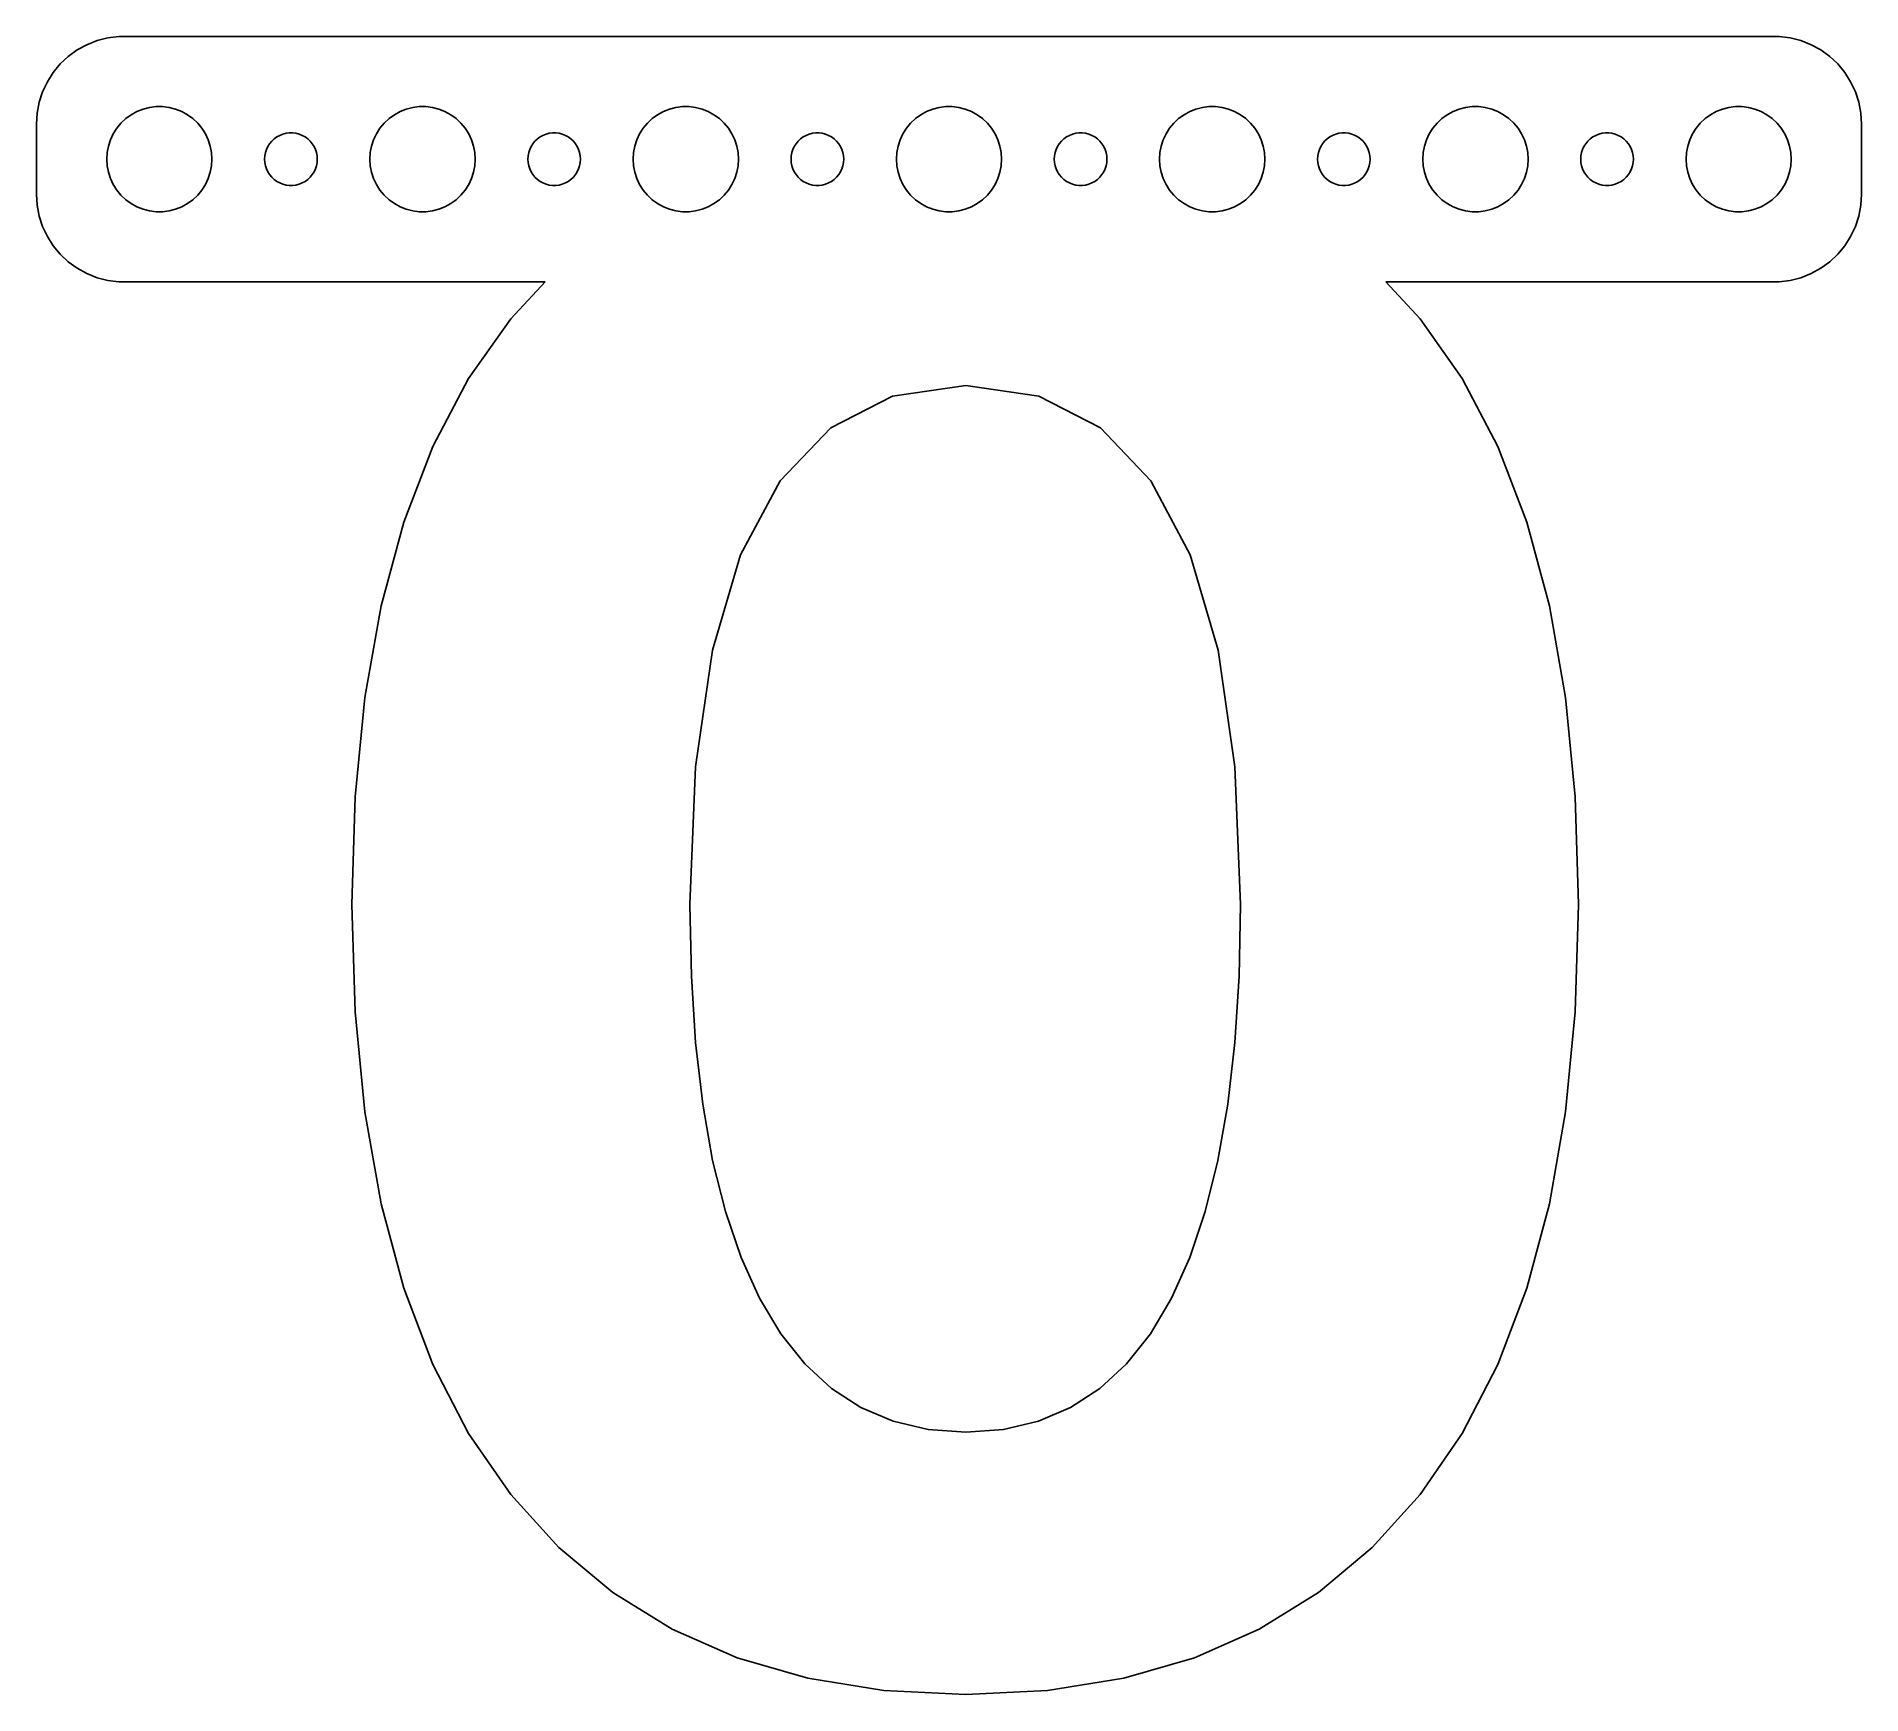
# Model space of a CAD drawing. Header units: metres. Extents: x -52 to 52, y -88 to 7.
import ezdxf

# ---------------------------------------------------------------- set-up
doc = ezdxf.new("R2010")
doc.units = ezdxf.units.M

msp = doc.modelspace()

# ---------------------------------------------------------------- linework, layer by layer
for p, q in [((-49.1289, 6.52412), (-49.6791, 6.22163)), ((-48.5451, 6.75528), (-49.1289, 6.52412)), ((-47.9369, 6.91142), (-48.5451, 6.75528)), ((-47.3139, 6.99013), (-47.9369, 6.91142)), ((47.3139, 6.99013), (-47.3139, 6.99013)), ((47.9369, 6.91142), (47.3139, 6.99013)), ((48.5451, 6.75528), (47.9369, 6.91142)), ((49.1289, 6.52412), (48.5451, 6.75528)), ((49.6791, 6.22163), (49.1289, 6.52412)), ((-50.6448, 5.42273), (-51.0451, 4.93892)), ((-50.1871, 5.85255), (-50.6448, 5.42273)), ((-49.6791, 6.22163), (-50.1871, 5.85255)), ((50.1871, 5.85255), (49.6791, 6.22163)), ((50.6448, 5.42273), (50.1871, 5.85255)), ((51.0451, 4.93892), (50.6448, 5.42273)), ((-51.3815, 4.40877), (-51.6489, 3.84062)), ((-51.0451, 4.93892), (-51.3815, 4.40877)), ((51.3815, 4.40877), (51.0451, 4.93892)), ((51.6489, 3.84062), (51.3815, 4.40877)), ((-51.8429, 3.24344), (-51.9606, 2.62666)), ((-51.6489, 3.84062), (-51.8429, 3.24344)), ((51.8429, 3.24344), (51.6489, 3.84062)), ((51.9606, 2.62666), (51.8429, 3.24344)), ((-51.9606, 2.62666), (-52, 2)), ((-47.1869, 2.05363), (-46.9123, 2.31154)), ((-46.9123, 2.31154), (-46.6075, 2.53297)), ((-46.6075, 2.53297), (-46.2773, 2.71448)), ((-46.2773, 2.71448), (-45.927, 2.85316)), ((-45.927, 2.85316), (-45.5621, 2.94685)), ((-45.5621, 2.94685), (-45.1884, 2.99408)), ((-45.1884, 2.99408), (-44.8116, 2.99408)), ((-44.8116, 2.99408), (-44.4379, 2.94685)), ((-44.4379, 2.94685), (-44.0729, 2.85316)), ((-44.0729, 2.85316), (-43.7227, 2.71448)), ((-43.7227, 2.71448), (-43.3925, 2.53297)), ((-43.3925, 2.53297), (-43.0877, 2.31154)), ((-43.0877, 2.31154), (-42.8131, 2.05363)), ((-32.1869, 2.05363), (-31.9123, 2.31154)), ((-31.9123, 2.31154), (-31.6075, 2.53297)), ((-31.6075, 2.53297), (-31.2773, 2.71448)), ((-31.2773, 2.71448), (-30.927, 2.85316)), ((-30.927, 2.85316), (-30.5621, 2.94685)), ((-30.5621, 2.94685), (-30.1884, 2.99408)), ((-30.1884, 2.99408), (-29.8116, 2.99408)), ((-29.8116, 2.99408), (-29.4379, 2.94685)), ((-29.4379, 2.94685), (-29.0729, 2.85316)), ((-29.0729, 2.85316), (-28.7227, 2.71448)), ((-28.7227, 2.71448), (-28.3925, 2.53297)), ((-28.3925, 2.53297), (-28.0877, 2.31154)), ((-28.0877, 2.31154), (-27.8131, 2.05363)), ((-17.1869, 2.05363), (-16.9123, 2.31154)), ((-16.9123, 2.31154), (-16.6075, 2.53297)), ((-16.6075, 2.53297), (-16.2773, 2.71448)), ((-16.2773, 2.71448), (-15.927, 2.85316)), ((-15.927, 2.85316), (-15.5621, 2.94685)), ((-15.5621, 2.94685), (-15.1884, 2.99408)), ((-15.1884, 2.99408), (-14.8116, 2.99408)), ((-14.8116, 2.99408), (-14.4379, 2.94685)), ((-14.4379, 2.94685), (-14.0729, 2.85316)), ((-14.0729, 2.85316), (-13.7227, 2.71448)), ((-13.7227, 2.71448), (-13.3925, 2.53297)), ((-13.3925, 2.53297), (-13.0877, 2.31154)), ((-13.0877, 2.31154), (-12.8131, 2.05363)), ((-2.1869, 2.05363), (-1.91226, 2.31154)), ((-1.91226, 2.31154), (-1.60747, 2.53297)), ((-1.60747, 2.53297), (-1.27733, 2.71448)), ((-1.27733, 2.71448), (-0.927048, 2.85316)), ((-0.927048, 2.85316), (-0.562134, 2.94685)), ((-0.562134, 2.94685), (-0.18837, 2.99408)), ((-0.18837, 2.99408), (0.18837, 2.99408)), ((0.18837, 2.99408), (0.562134, 2.94685)), ((0.562134, 2.94685), (0.927048, 2.85316)), ((0.927048, 2.85316), (1.27733, 2.71448)), ((1.27733, 2.71448), (1.60747, 2.53297)), ((1.60747, 2.53297), (1.91226, 2.31154)), ((1.91226, 2.31154), (2.1869, 2.05363)), ((12.8131, 2.05363), (13.0877, 2.31154)), ((13.0877, 2.31154), (13.3925, 2.53297)), ((13.3925, 2.53297), (13.7227, 2.71448)), ((13.7227, 2.71448), (14.0729, 2.85316)), ((14.0729, 2.85316), (14.4379, 2.94685)), ((14.4379, 2.94685), (14.8116, 2.99408)), ((14.8116, 2.99408), (15.1884, 2.99408)), ((15.1884, 2.99408), (15.5621, 2.94685)), ((15.5621, 2.94685), (15.927, 2.85316)), ((15.927, 2.85316), (16.2773, 2.71448)), ((16.2773, 2.71448), (16.6075, 2.53297)), ((16.6075, 2.53297), (16.9123, 2.31154)), ((16.9123, 2.31154), (17.1869, 2.05363)), ((27.8131, 2.05363), (28.0877, 2.31154)), ((28.0877, 2.31154), (28.3925, 2.53297)), ((28.3925, 2.53297), (28.7227, 2.71448)), ((28.7227, 2.71448), (29.0729, 2.85316)), ((29.0729, 2.85316), (29.4379, 2.94685)), ((29.4379, 2.94685), (29.8116, 2.99408)), ((29.8116, 2.99408), (30.1884, 2.99408)), ((30.1884, 2.99408), (30.5621, 2.94685)), ((30.5621, 2.94685), (30.927, 2.85316)), ((30.927, 2.85316), (31.2773, 2.71448)), ((31.2773, 2.71448), (31.6075, 2.53297)), ((31.6075, 2.53297), (31.9123, 2.31154)), ((31.9123, 2.31154), (32.1869, 2.05363)), ((42.8131, 2.05363), (43.0877, 2.31154)), ((43.0877, 2.31154), (43.3925, 2.53297)), ((43.3925, 2.53297), (43.7227, 2.71448)), ((43.7227, 2.71448), (44.0729, 2.85316)), ((44.0729, 2.85316), (44.4379, 2.94685)), ((44.4379, 2.94685), (44.8116, 2.99408)), ((44.8116, 2.99408), (45.1884, 2.99408)), ((45.1884, 2.99408), (45.5621, 2.94685)), ((45.5621, 2.94685), (45.927, 2.85316)), ((45.927, 2.85316), (46.2773, 2.71448)), ((46.2773, 2.71448), (46.6075, 2.53297)), ((46.6075, 2.53297), (46.9123, 2.31154)), ((46.9123, 2.31154), (47.1869, 2.05363)), ((52, 2), (51.9606, 2.62666)), ((-52, 2), (-52, -2)), ((-47.9057, 0.746063), (-47.7893, 1.10437)), ((-47.7893, 1.10437), (-47.6289, 1.44525)), ((-47.6289, 1.44525), (-47.427, 1.76335)), ((-47.427, 1.76335), (-47.1869, 2.05363)), ((-42.8131, 2.05363), (-42.5729, 1.76335)), ((-42.5729, 1.76335), (-42.3711, 1.44525)), ((-42.3711, 1.44525), (-42.2107, 1.10437)), ((-42.2107, 1.10437), (-42.0942, 0.746063)), ((-38.5934, 1.02681), (-38.4561, 1.15576)), ((-38.4561, 1.15576), (-38.3037, 1.26648)), ((-38.3037, 1.26648), (-38.1387, 1.35724)), ((-38.1387, 1.35724), (-37.9635, 1.42657)), ((-37.9635, 1.42657), (-37.7811, 1.47342)), ((-37.7811, 1.47342), (-37.5942, 1.49704)), ((-37.5942, 1.49704), (-37.4058, 1.49704)), ((-37.4058, 1.49704), (-37.2189, 1.47342)), ((-37.2189, 1.47342), (-37.0365, 1.42657)), ((-37.0365, 1.42657), (-36.8613, 1.35724)), ((-36.8613, 1.35724), (-36.6963, 1.26648)), ((-36.6963, 1.26648), (-36.5439, 1.15576)), ((-36.5439, 1.15576), (-36.4065, 1.02681)), ((-32.9057, 0.746063), (-32.7893, 1.10437)), ((-32.7893, 1.10437), (-32.6289, 1.44525)), ((-32.6289, 1.44525), (-32.427, 1.76335)), ((-32.427, 1.76335), (-32.1869, 2.05363)), ((-27.8131, 2.05363), (-27.5729, 1.76335)), ((-27.5729, 1.76335), (-27.3711, 1.44525)), ((-27.3711, 1.44525), (-27.2107, 1.10437)), ((-27.2107, 1.10437), (-27.0942, 0.746063)), ((-23.5934, 1.02681), (-23.4561, 1.15576)), ((-23.4561, 1.15576), (-23.3037, 1.26648)), ((-23.3037, 1.26648), (-23.1387, 1.35724)), ((-23.1387, 1.35724), (-22.9635, 1.42657)), ((-22.9635, 1.42657), (-22.7811, 1.47342)), ((-22.7811, 1.47342), (-22.5942, 1.49704)), ((-22.5942, 1.49704), (-22.4058, 1.49704)), ((-22.4058, 1.49704), (-22.2189, 1.47342)), ((-22.2189, 1.47342), (-22.0365, 1.42657)), ((-22.0365, 1.42657), (-21.8613, 1.35724)), ((-21.8613, 1.35724), (-21.6963, 1.26648)), ((-21.6963, 1.26648), (-21.5439, 1.15576)), ((-21.5439, 1.15576), (-21.4065, 1.02681)), ((-17.9057, 0.746063), (-17.7893, 1.10437)), ((-17.7893, 1.10437), (-17.6289, 1.44525)), ((-17.6289, 1.44525), (-17.427, 1.76335)), ((-17.427, 1.76335), (-17.1869, 2.05363)), ((-12.8131, 2.05363), (-12.5729, 1.76335)), ((-12.5729, 1.76335), (-12.3711, 1.44525)), ((-12.3711, 1.44525), (-12.2107, 1.10437)), ((-12.2107, 1.10437), (-12.0942, 0.746063)), ((-8.59344, 1.02681), (-8.45613, 1.15576)), ((-8.45613, 1.15576), (-8.30373, 1.26648)), ((-8.30373, 1.26648), (-8.13866, 1.35724)), ((-8.13866, 1.35724), (-7.96352, 1.42657)), ((-7.96352, 1.42657), (-7.78107, 1.47342)), ((-7.78107, 1.47342), (-7.59418, 1.49704)), ((-7.59418, 1.49704), (-7.40581, 1.49704)), ((-7.40581, 1.49704), (-7.21892, 1.47342)), ((-7.21892, 1.47342), (-7.03647, 1.42657)), ((-7.03647, 1.42657), (-6.86133, 1.35724)), ((-6.86133, 1.35724), (-6.69626, 1.26648)), ((-6.69626, 1.26648), (-6.54385, 1.15576)), ((-6.54385, 1.15576), (-6.40654, 1.02681)), ((-2.90575, 0.746063), (-2.78932, 1.10437)), ((-2.78932, 1.10437), (-2.62891, 1.44525)), ((-2.62891, 1.44525), (-2.42705, 1.76335)), ((-2.42705, 1.76335), (-2.1869, 2.05363)), ((2.1869, 2.05363), (2.42705, 1.76335)), ((2.42705, 1.76335), (2.62891, 1.44525)), ((2.62891, 1.44525), (2.78932, 1.10437)), ((2.78932, 1.10437), (2.90575, 0.746063)), ((6.40654, 1.02681), (6.54385, 1.15576)), ((6.54385, 1.15576), (6.69626, 1.26648)), ((6.69626, 1.26648), (6.86133, 1.35724)), ((6.86133, 1.35724), (7.03647, 1.42657)), ((7.03647, 1.42657), (7.21892, 1.47342)), ((7.21892, 1.47342), (7.40581, 1.49704)), ((7.40581, 1.49704), (7.59418, 1.49704)), ((7.59418, 1.49704), (7.78107, 1.47342)), ((7.78107, 1.47342), (7.96352, 1.42657)), ((7.96352, 1.42657), (8.13866, 1.35724)), ((8.13866, 1.35724), (8.30373, 1.26648)), ((8.30373, 1.26648), (8.45613, 1.15576)), ((8.45613, 1.15576), (8.59344, 1.02681)), ((12.0942, 0.746063), (12.2107, 1.10437)), ((12.2107, 1.10437), (12.3711, 1.44525)), ((12.3711, 1.44525), (12.5729, 1.76335)), ((12.5729, 1.76335), (12.8131, 2.05363)), ((17.1869, 2.05363), (17.427, 1.76335)), ((17.427, 1.76335), (17.6289, 1.44525)), ((17.6289, 1.44525), (17.7893, 1.10437)), ((17.7893, 1.10437), (17.9057, 0.746063)), ((21.4065, 1.02681), (21.5439, 1.15576)), ((21.5439, 1.15576), (21.6963, 1.26648)), ((21.6963, 1.26648), (21.8613, 1.35724)), ((21.8613, 1.35724), (22.0365, 1.42657)), ((22.0365, 1.42657), (22.2189, 1.47342)), ((22.2189, 1.47342), (22.4058, 1.49704)), ((22.4058, 1.49704), (22.5942, 1.49704)), ((22.5942, 1.49704), (22.7811, 1.47342)), ((22.7811, 1.47342), (22.9635, 1.42657)), ((22.9635, 1.42657), (23.1387, 1.35724)), ((23.1387, 1.35724), (23.3037, 1.26648)), ((23.3037, 1.26648), (23.4561, 1.15576)), ((23.4561, 1.15576), (23.5934, 1.02681)), ((27.0942, 0.746063), (27.2107, 1.10437)), ((27.2107, 1.10437), (27.3711, 1.44525)), ((27.3711, 1.44525), (27.5729, 1.76335)), ((27.5729, 1.76335), (27.8131, 2.05363)), ((32.1869, 2.05363), (32.427, 1.76335)), ((32.427, 1.76335), (32.6289, 1.44525)), ((32.6289, 1.44525), (32.7893, 1.10437)), ((32.7893, 1.10437), (32.9057, 0.746063)), ((36.4065, 1.02681), (36.5439, 1.15576)), ((36.5439, 1.15576), (36.6963, 1.26648)), ((36.6963, 1.26648), (36.8613, 1.35724)), ((36.8613, 1.35724), (37.0365, 1.42657)), ((37.0365, 1.42657), (37.2189, 1.47342)), ((37.2189, 1.47342), (37.4058, 1.49704)), ((37.4058, 1.49704), (37.5942, 1.49704)), ((37.5942, 1.49704), (37.7811, 1.47342)), ((37.7811, 1.47342), (37.9635, 1.42657)), ((37.9635, 1.42657), (38.1387, 1.35724)), ((38.1387, 1.35724), (38.3037, 1.26648)), ((38.3037, 1.26648), (38.4561, 1.15576)), ((38.4561, 1.15576), (38.5934, 1.02681)), ((42.0942, 0.746063), (42.2107, 1.10437)), ((42.2107, 1.10437), (42.3711, 1.44525)), ((42.3711, 1.44525), (42.5729, 1.76335)), ((42.5729, 1.76335), (42.8131, 2.05363)), ((47.1869, 2.05363), (47.427, 1.76335)), ((47.427, 1.76335), (47.6289, 1.44525)), ((47.6289, 1.44525), (47.7893, 1.10437)), ((47.7893, 1.10437), (47.9057, 0.746063)), ((52, -2), (52, 2)), ((-48, 0), (-47.9763, 0.375992)), ((-47.9763, -0.375992), (-48, 0)), ((-47.9763, 0.375992), (-47.9057, 0.746063)), ((-42.0942, 0.746063), (-42.0237, 0.375992)), ((-42.0237, 0.375992), (-42, 0)), ((-42, 0), (-42.0237, -0.375992)), ((-39, 0), (-38.9882, 0.187988)), ((-38.9882, -0.187988), (-39, 0)), ((-38.9882, 0.187988), (-38.9529, 0.373032)), ((-38.9529, 0.373032), (-38.8947, 0.552185)), ((-38.8947, 0.552185), (-38.8145, 0.722626)), ((-38.8145, 0.722626), (-38.7135, 0.881668)), ((-38.7135, 0.881668), (-38.5934, 1.02681)), ((-36.4065, 1.02681), (-36.2865, 0.881668)), ((-36.2865, 0.881668), (-36.1855, 0.722626)), ((-36.1855, 0.722626), (-36.1053, 0.552185)), ((-36.1053, 0.552185), (-36.0471, 0.373032)), ((-36.0471, 0.373032), (-36.0118, 0.187988)), ((-36.0118, 0.187988), (-36, 0)), ((-36, 0), (-36.0118, -0.187988)), ((-33, 0), (-32.9763, 0.375992)), ((-32.9763, -0.375992), (-33, 0)), ((-32.9763, 0.375992), (-32.9057, 0.746063)), ((-27.0942, 0.746063), (-27.0237, 0.375992)), ((-27.0237, 0.375992), (-27, 0)), ((-27, 0), (-27.0237, -0.375992)), ((-24, 0), (-23.9882, 0.187988)), ((-23.9882, -0.187988), (-24, 0)), ((-23.9882, 0.187988), (-23.9529, 0.373032)), ((-23.9529, 0.373032), (-23.8947, 0.552185)), ((-23.8947, 0.552185), (-23.8145, 0.722626)), ((-23.8145, 0.722626), (-23.7135, 0.881668)), ((-23.7135, 0.881668), (-23.5934, 1.02681)), ((-21.4065, 1.02681), (-21.2865, 0.881668)), ((-21.2865, 0.881668), (-21.1855, 0.722626)), ((-21.1855, 0.722626), (-21.1053, 0.552185)), ((-21.1053, 0.552185), (-21.0471, 0.373032)), ((-21.0471, 0.373032), (-21.0118, 0.187988)), ((-21.0118, 0.187988), (-21, 0)), ((-21, 0), (-21.0118, -0.187988)), ((-18, 0), (-17.9763, 0.375992)), ((-17.9763, -0.375992), (-18, 0)), ((-17.9763, 0.375992), (-17.9057, 0.746063)), ((-12.0942, 0.746063), (-12.0237, 0.375992)), ((-12.0237, 0.375992), (-12, 0)), ((-12, 0), (-12.0237, -0.375992)), ((-9, 0), (-8.98816, 0.187988)), ((-8.98816, -0.187988), (-9, 0)), ((-8.98816, 0.187988), (-8.95287, 0.373032)), ((-8.95287, 0.373032), (-8.89465, 0.552185)), ((-8.89465, 0.552185), (-8.81445, 0.722626)), ((-8.81445, 0.722626), (-8.71352, 0.881668)), ((-8.71352, 0.881668), (-8.59344, 1.02681)), ((-6.40654, 1.02681), (-6.28647, 0.881668)), ((-6.28647, 0.881668), (-6.18553, 0.722626)), ((-6.18553, 0.722626), (-6.10533, 0.552185)), ((-6.10533, 0.552185), (-6.04712, 0.373032)), ((-6.04712, 0.373032), (-6.01183, 0.187988)), ((-6.01183, 0.187988), (-6, 0)), ((-6, 0), (-6.01183, -0.187988)), ((-3, 0), (-2.97633, 0.375992)), ((-2.97633, -0.375992), (-3, 0)), ((-2.97633, 0.375992), (-2.90575, 0.746063)), ((2.90575, 0.746063), (2.97633, 0.375992)), ((2.97633, 0.375992), (3, 0)), ((3, 0), (2.97633, -0.375992)), ((6, 0), (6.01183, 0.187988)), ((6.01183, -0.187988), (6, 0)), ((6.01183, 0.187988), (6.04712, 0.373032)), ((6.04712, 0.373032), (6.10533, 0.552185)), ((6.10533, 0.552185), (6.18553, 0.722626)), ((6.18553, 0.722626), (6.28647, 0.881668)), ((6.28647, 0.881668), (6.40654, 1.02681)), ((8.59344, 1.02681), (8.71352, 0.881668)), ((8.71352, 0.881668), (8.81445, 0.722626)), ((8.81445, 0.722626), (8.89465, 0.552185)), ((8.89465, 0.552185), (8.95287, 0.373032)), ((8.95287, 0.373032), (8.98816, 0.187988)), ((8.98816, 0.187988), (9, 0)), ((9, 0), (8.98816, -0.187988)), ((12, 0), (12.0237, 0.375992)), ((12.0237, -0.375992), (12, 0)), ((12.0237, 0.375992), (12.0942, 0.746063)), ((17.9057, 0.746063), (17.9763, 0.375992)), ((17.9763, 0.375992), (18, 0)), ((18, 0), (17.9763, -0.375992)), ((21, 0), (21.0118, 0.187988)), ((21.0118, -0.187988), (21, 0)), ((21.0118, 0.187988), (21.0471, 0.373032)), ((21.0471, 0.373032), (21.1053, 0.552185)), ((21.1053, 0.552185), (21.1855, 0.722626)), ((21.1855, 0.722626), (21.2865, 0.881668)), ((21.2865, 0.881668), (21.4065, 1.02681)), ((23.5934, 1.02681), (23.7135, 0.881668)), ((23.7135, 0.881668), (23.8145, 0.722626)), ((23.8145, 0.722626), (23.8947, 0.552185)), ((23.8947, 0.552185), (23.9529, 0.373032)), ((23.9529, 0.373032), (23.9882, 0.187988)), ((23.9882, 0.187988), (24, 0)), ((24, 0), (23.9882, -0.187988)), ((27, 0), (27.0237, 0.375992)), ((27.0237, -0.375992), (27, 0)), ((27.0237, 0.375992), (27.0942, 0.746063)), ((32.9057, 0.746063), (32.9763, 0.375992)), ((32.9763, 0.375992), (33, 0)), ((33, 0), (32.9763, -0.375992)), ((36, 0), (36.0118, 0.187988)), ((36.0118, -0.187988), (36, 0)), ((36.0118, 0.187988), (36.0471, 0.373032)), ((36.0471, 0.373032), (36.1053, 0.552185)), ((36.1053, 0.552185), (36.1855, 0.722626)), ((36.1855, 0.722626), (36.2865, 0.881668)), ((36.2865, 0.881668), (36.4065, 1.02681)), ((38.5934, 1.02681), (38.7135, 0.881668)), ((38.7135, 0.881668), (38.8145, 0.722626)), ((38.8145, 0.722626), (38.8947, 0.552185)), ((38.8947, 0.552185), (38.9529, 0.373032)), ((38.9529, 0.373032), (38.9882, 0.187988)), ((38.9882, 0.187988), (39, 0)), ((39, 0), (38.9882, -0.187988)), ((42, 0), (42.0237, 0.375992)), ((42.0237, -0.375992), (42, 0)), ((42.0237, 0.375992), (42.0942, 0.746063)), ((47.9057, 0.746063), (47.9763, 0.375992)), ((47.9763, 0.375992), (48, 0)), ((48, 0), (47.9763, -0.375992)), ((-47.9057, -0.746063), (-47.9763, -0.375992)), ((-47.7893, -1.10437), (-47.9057, -0.746063)), ((-42.0942, -0.746063), (-42.2107, -1.10437)), ((-42.0237, -0.375992), (-42.0942, -0.746063)), ((-38.9529, -0.373032), (-38.9882, -0.187988)), ((-38.8947, -0.552185), (-38.9529, -0.373032)), ((-38.8145, -0.722626), (-38.8947, -0.552185)), ((-38.7135, -0.881668), (-38.8145, -0.722626)), ((-38.5934, -1.02681), (-38.7135, -0.881668)), ((-38.4561, -1.15576), (-38.5934, -1.02681)), ((-36.4065, -1.02681), (-36.5439, -1.15576)), ((-36.2865, -0.881668), (-36.4065, -1.02681)), ((-36.1855, -0.722626), (-36.2865, -0.881668)), ((-36.1053, -0.552185), (-36.1855, -0.722626)), ((-36.0471, -0.373032), (-36.1053, -0.552185)), ((-36.0118, -0.187988), (-36.0471, -0.373032)), ((-32.9057, -0.746063), (-32.9763, -0.375992)), ((-32.7893, -1.10437), (-32.9057, -0.746063)), ((-27.0942, -0.746063), (-27.2107, -1.10437)), ((-27.0237, -0.375992), (-27.0942, -0.746063)), ((-23.9529, -0.373032), (-23.9882, -0.187988)), ((-23.8947, -0.552185), (-23.9529, -0.373032)), ((-23.8145, -0.722626), (-23.8947, -0.552185)), ((-23.7135, -0.881668), (-23.8145, -0.722626)), ((-23.5934, -1.02681), (-23.7135, -0.881668)), ((-23.4561, -1.15576), (-23.5934, -1.02681)), ((-21.4065, -1.02681), (-21.5439, -1.15576)), ((-21.2865, -0.881668), (-21.4065, -1.02681)), ((-21.1855, -0.722626), (-21.2865, -0.881668)), ((-21.1053, -0.552185), (-21.1855, -0.722626)), ((-21.0471, -0.373032), (-21.1053, -0.552185)), ((-21.0118, -0.187988), (-21.0471, -0.373032)), ((-17.9057, -0.746063), (-17.9763, -0.375992)), ((-17.7893, -1.10437), (-17.9057, -0.746063)), ((-12.0942, -0.746063), (-12.2107, -1.10437)), ((-12.0237, -0.375992), (-12.0942, -0.746063)), ((-8.95287, -0.373032), (-8.98816, -0.187988)), ((-8.89465, -0.552185), (-8.95287, -0.373032)), ((-8.81445, -0.722626), (-8.89465, -0.552185)), ((-8.71352, -0.881668), (-8.81445, -0.722626)), ((-8.59344, -1.02681), (-8.71352, -0.881668)), ((-8.45613, -1.15576), (-8.59344, -1.02681)), ((-6.40654, -1.02681), (-6.54385, -1.15576)), ((-6.28647, -0.881668), (-6.40654, -1.02681)), ((-6.18553, -0.722626), (-6.28647, -0.881668)), ((-6.10533, -0.552185), (-6.18553, -0.722626)), ((-6.04712, -0.373032), (-6.10533, -0.552185)), ((-6.01183, -0.187988), (-6.04712, -0.373032)), ((-2.90575, -0.746063), (-2.97633, -0.375992)), ((-2.78932, -1.10437), (-2.90575, -0.746063)), ((2.90575, -0.746063), (2.78932, -1.10437)), ((2.97633, -0.375992), (2.90575, -0.746063)), ((6.04712, -0.373032), (6.01183, -0.187988)), ((6.10533, -0.552185), (6.04712, -0.373032)), ((6.18553, -0.722626), (6.10533, -0.552185)), ((6.28647, -0.881668), (6.18553, -0.722626)), ((6.40654, -1.02681), (6.28647, -0.881668)), ((6.54385, -1.15576), (6.40654, -1.02681)), ((8.59344, -1.02681), (8.45613, -1.15576)), ((8.71352, -0.881668), (8.59344, -1.02681)), ((8.81445, -0.722626), (8.71352, -0.881668)), ((8.89465, -0.552185), (8.81445, -0.722626)), ((8.95287, -0.373032), (8.89465, -0.552185)), ((8.98816, -0.187988), (8.95287, -0.373032)), ((12.0942, -0.746063), (12.0237, -0.375992)), ((12.2107, -1.10437), (12.0942, -0.746063)), ((17.9057, -0.746063), (17.7893, -1.10437)), ((17.9763, -0.375992), (17.9057, -0.746063)), ((21.0471, -0.373032), (21.0118, -0.187988)), ((21.1053, -0.552185), (21.0471, -0.373032)), ((21.1855, -0.722626), (21.1053, -0.552185)), ((21.2865, -0.881668), (21.1855, -0.722626)), ((21.4065, -1.02681), (21.2865, -0.881668)), ((21.5439, -1.15576), (21.4065, -1.02681)), ((23.5934, -1.02681), (23.4561, -1.15576)), ((23.7135, -0.881668), (23.5934, -1.02681)), ((23.8145, -0.722626), (23.7135, -0.881668)), ((23.8947, -0.552185), (23.8145, -0.722626)), ((23.9529, -0.373032), (23.8947, -0.552185)), ((23.9882, -0.187988), (23.9529, -0.373032)), ((27.0942, -0.746063), (27.0237, -0.375992)), ((27.2107, -1.10437), (27.0942, -0.746063)), ((32.9057, -0.746063), (32.7893, -1.10437)), ((32.9763, -0.375992), (32.9057, -0.746063)), ((36.0471, -0.373032), (36.0118, -0.187988)), ((36.1053, -0.552185), (36.0471, -0.373032)), ((36.1855, -0.722626), (36.1053, -0.552185)), ((36.2865, -0.881668), (36.1855, -0.722626)), ((36.4065, -1.02681), (36.2865, -0.881668)), ((36.5439, -1.15576), (36.4065, -1.02681)), ((38.5934, -1.02681), (38.4561, -1.15576)), ((38.7135, -0.881668), (38.5934, -1.02681)), ((38.8145, -0.722626), (38.7135, -0.881668)), ((38.8947, -0.552185), (38.8145, -0.722626)), ((38.9529, -0.373032), (38.8947, -0.552185)), ((38.9882, -0.187988), (38.9529, -0.373032)), ((42.0942, -0.746063), (42.0237, -0.375992)), ((42.2107, -1.10437), (42.0942, -0.746063)), ((47.9057, -0.746063), (47.7893, -1.10437)), ((47.9763, -0.375992), (47.9057, -0.746063)), ((-52, -2), (-51.9606, -2.62666)), ((-47.6289, -1.44525), (-47.7893, -1.10437)), ((-47.427, -1.76335), (-47.6289, -1.44525)), ((-47.1869, -2.05363), (-47.427, -1.76335)), ((-46.9123, -2.31154), (-47.1869, -2.05363)), ((-42.8131, -2.05363), (-43.0877, -2.31154)), ((-42.5729, -1.76335), (-42.8131, -2.05363)), ((-42.3711, -1.44525), (-42.5729, -1.76335)), ((-42.2107, -1.10437), (-42.3711, -1.44525)), ((-38.3037, -1.26648), (-38.4561, -1.15576)), ((-38.1387, -1.35724), (-38.3037, -1.26648)), ((-37.9635, -1.42657), (-38.1387, -1.35724)), ((-37.7811, -1.47342), (-37.9635, -1.42657)), ((-37.5942, -1.49704), (-37.7811, -1.47342)), ((-37.4058, -1.49704), (-37.5942, -1.49704)), ((-37.2189, -1.47342), (-37.4058, -1.49704)), ((-37.0365, -1.42657), (-37.2189, -1.47342)), ((-36.8613, -1.35724), (-37.0365, -1.42657)), ((-36.6963, -1.26648), (-36.8613, -1.35724)), ((-36.5439, -1.15576), (-36.6963, -1.26648)), ((-32.6289, -1.44525), (-32.7893, -1.10437)), ((-32.427, -1.76335), (-32.6289, -1.44525)), ((-32.1869, -2.05363), (-32.427, -1.76335)), ((-31.9123, -2.31154), (-32.1869, -2.05363)), ((-27.8131, -2.05363), (-28.0877, -2.31154)), ((-27.5729, -1.76335), (-27.8131, -2.05363)), ((-27.3711, -1.44525), (-27.5729, -1.76335)), ((-27.2107, -1.10437), (-27.3711, -1.44525)), ((-23.3037, -1.26648), (-23.4561, -1.15576)), ((-23.1387, -1.35724), (-23.3037, -1.26648)), ((-22.9635, -1.42657), (-23.1387, -1.35724)), ((-22.7811, -1.47342), (-22.9635, -1.42657)), ((-22.5942, -1.49704), (-22.7811, -1.47342)), ((-22.4058, -1.49704), (-22.5942, -1.49704)), ((-22.2189, -1.47342), (-22.4058, -1.49704)), ((-22.0365, -1.42657), (-22.2189, -1.47342)), ((-21.8613, -1.35724), (-22.0365, -1.42657)), ((-21.6963, -1.26648), (-21.8613, -1.35724)), ((-21.5439, -1.15576), (-21.6963, -1.26648)), ((-17.6289, -1.44525), (-17.7893, -1.10437)), ((-17.427, -1.76335), (-17.6289, -1.44525)), ((-17.1869, -2.05363), (-17.427, -1.76335)), ((-16.9123, -2.31154), (-17.1869, -2.05363)), ((-12.8131, -2.05363), (-13.0877, -2.31154)), ((-12.5729, -1.76335), (-12.8131, -2.05363)), ((-12.3711, -1.44525), (-12.5729, -1.76335)), ((-12.2107, -1.10437), (-12.3711, -1.44525)), ((-8.30373, -1.26648), (-8.45613, -1.15576)), ((-8.13866, -1.35724), (-8.30373, -1.26648)), ((-7.96352, -1.42657), (-8.13866, -1.35724)), ((-7.78107, -1.47342), (-7.96352, -1.42657)), ((-7.59418, -1.49704), (-7.78107, -1.47342)), ((-7.40581, -1.49704), (-7.59418, -1.49704)), ((-7.21892, -1.47342), (-7.40581, -1.49704)), ((-7.03647, -1.42657), (-7.21892, -1.47342)), ((-6.86133, -1.35724), (-7.03647, -1.42657)), ((-6.69626, -1.26648), (-6.86133, -1.35724)), ((-6.54385, -1.15576), (-6.69626, -1.26648)), ((-2.62891, -1.44525), (-2.78932, -1.10437)), ((-2.42705, -1.76335), (-2.62891, -1.44525)), ((-2.1869, -2.05363), (-2.42705, -1.76335)), ((-1.91226, -2.31154), (-2.1869, -2.05363)), ((2.1869, -2.05363), (1.91226, -2.31154)), ((2.42705, -1.76335), (2.1869, -2.05363)), ((2.62891, -1.44525), (2.42705, -1.76335)), ((2.78932, -1.10437), (2.62891, -1.44525)), ((6.69626, -1.26648), (6.54385, -1.15576)), ((6.86133, -1.35724), (6.69626, -1.26648)), ((7.03647, -1.42657), (6.86133, -1.35724)), ((7.21892, -1.47342), (7.03647, -1.42657)), ((7.40581, -1.49704), (7.21892, -1.47342)), ((7.59418, -1.49704), (7.40581, -1.49704)), ((7.78107, -1.47342), (7.59418, -1.49704)), ((7.96352, -1.42657), (7.78107, -1.47342)), ((8.13866, -1.35724), (7.96352, -1.42657)), ((8.30373, -1.26648), (8.13866, -1.35724)), ((8.45613, -1.15576), (8.30373, -1.26648)), ((12.3711, -1.44525), (12.2107, -1.10437)), ((12.5729, -1.76335), (12.3711, -1.44525)), ((12.8131, -2.05363), (12.5729, -1.76335)), ((13.0877, -2.31154), (12.8131, -2.05363)), ((17.1869, -2.05363), (16.9123, -2.31154)), ((17.427, -1.76335), (17.1869, -2.05363)), ((17.6289, -1.44525), (17.427, -1.76335)), ((17.7893, -1.10437), (17.6289, -1.44525)), ((21.6963, -1.26648), (21.5439, -1.15576)), ((21.8613, -1.35724), (21.6963, -1.26648)), ((22.0365, -1.42657), (21.8613, -1.35724)), ((22.2189, -1.47342), (22.0365, -1.42657)), ((22.4058, -1.49704), (22.2189, -1.47342)), ((22.5942, -1.49704), (22.4058, -1.49704)), ((22.7811, -1.47342), (22.5942, -1.49704)), ((22.9635, -1.42657), (22.7811, -1.47342)), ((23.1387, -1.35724), (22.9635, -1.42657)), ((23.3037, -1.26648), (23.1387, -1.35724)), ((23.4561, -1.15576), (23.3037, -1.26648)), ((27.3711, -1.44525), (27.2107, -1.10437)), ((27.5729, -1.76335), (27.3711, -1.44525)), ((27.8131, -2.05363), (27.5729, -1.76335)), ((28.0877, -2.31154), (27.8131, -2.05363)), ((32.1869, -2.05363), (31.9123, -2.31154)), ((32.427, -1.76335), (32.1869, -2.05363)), ((32.6289, -1.44525), (32.427, -1.76335)), ((32.7893, -1.10437), (32.6289, -1.44525)), ((36.6963, -1.26648), (36.5439, -1.15576)), ((36.8613, -1.35724), (36.6963, -1.26648)), ((37.0365, -1.42657), (36.8613, -1.35724)), ((37.2189, -1.47342), (37.0365, -1.42657)), ((37.4058, -1.49704), (37.2189, -1.47342)), ((37.5942, -1.49704), (37.4058, -1.49704)), ((37.7811, -1.47342), (37.5942, -1.49704)), ((37.9635, -1.42657), (37.7811, -1.47342)), ((38.1387, -1.35724), (37.9635, -1.42657)), ((38.3037, -1.26648), (38.1387, -1.35724)), ((38.4561, -1.15576), (38.3037, -1.26648)), ((42.3711, -1.44525), (42.2107, -1.10437)), ((42.5729, -1.76335), (42.3711, -1.44525)), ((42.8131, -2.05363), (42.5729, -1.76335)), ((43.0877, -2.31154), (42.8131, -2.05363)), ((47.1869, -2.05363), (46.9123, -2.31154)), ((47.427, -1.76335), (47.1869, -2.05363)), ((47.6289, -1.44525), (47.427, -1.76335)), ((47.7893, -1.10437), (47.6289, -1.44525)), ((51.9606, -2.62666), (52, -2)), ((-51.9606, -2.62666), (-51.8429, -3.24344)), ((-46.6075, -2.53297), (-46.9123, -2.31154)), ((-46.2773, -2.71448), (-46.6075, -2.53297)), ((-45.927, -2.85316), (-46.2773, -2.71448)), ((-45.5621, -2.94685), (-45.927, -2.85316)), ((-45.1884, -2.99408), (-45.5621, -2.94685)), ((-44.8116, -2.99408), (-45.1884, -2.99408)), ((-44.4379, -2.94685), (-44.8116, -2.99408)), ((-44.0729, -2.85316), (-44.4379, -2.94685)), ((-43.7227, -2.71448), (-44.0729, -2.85316)), ((-43.3925, -2.53297), (-43.7227, -2.71448)), ((-43.0877, -2.31154), (-43.3925, -2.53297)), ((-31.6075, -2.53297), (-31.9123, -2.31154)), ((-31.2773, -2.71448), (-31.6075, -2.53297)), ((-30.927, -2.85316), (-31.2773, -2.71448)), ((-30.5621, -2.94685), (-30.927, -2.85316)), ((-30.1884, -2.99408), (-30.5621, -2.94685)), ((-29.8116, -2.99408), (-30.1884, -2.99408)), ((-29.4379, -2.94685), (-29.8116, -2.99408)), ((-29.0729, -2.85316), (-29.4379, -2.94685)), ((-28.7227, -2.71448), (-29.0729, -2.85316)), ((-28.3925, -2.53297), (-28.7227, -2.71448)), ((-28.0877, -2.31154), (-28.3925, -2.53297)), ((-16.6075, -2.53297), (-16.9123, -2.31154)), ((-16.2773, -2.71448), (-16.6075, -2.53297)), ((-15.927, -2.85316), (-16.2773, -2.71448)), ((-15.5621, -2.94685), (-15.927, -2.85316)), ((-15.1884, -2.99408), (-15.5621, -2.94685)), ((-14.8116, -2.99408), (-15.1884, -2.99408)), ((-14.4379, -2.94685), (-14.8116, -2.99408)), ((-14.0729, -2.85316), (-14.4379, -2.94685)), ((-13.7227, -2.71448), (-14.0729, -2.85316)), ((-13.3925, -2.53297), (-13.7227, -2.71448)), ((-13.0877, -2.31154), (-13.3925, -2.53297)), ((-1.60747, -2.53297), (-1.91226, -2.31154)), ((-1.27733, -2.71448), (-1.60747, -2.53297)), ((-0.927048, -2.85316), (-1.27733, -2.71448)), ((-0.562134, -2.94685), (-0.927048, -2.85316)), ((-0.18837, -2.99408), (-0.562134, -2.94685)), ((0.18837, -2.99408), (-0.18837, -2.99408)), ((0.562134, -2.94685), (0.18837, -2.99408)), ((0.927048, -2.85316), (0.562134, -2.94685)), ((1.27733, -2.71448), (0.927048, -2.85316)), ((1.60747, -2.53297), (1.27733, -2.71448)), ((1.91226, -2.31154), (1.60747, -2.53297)), ((13.3925, -2.53297), (13.0877, -2.31154)), ((13.7227, -2.71448), (13.3925, -2.53297)), ((14.0729, -2.85316), (13.7227, -2.71448)), ((14.4379, -2.94685), (14.0729, -2.85316)), ((14.8116, -2.99408), (14.4379, -2.94685)), ((15.1884, -2.99408), (14.8116, -2.99408)), ((15.5621, -2.94685), (15.1884, -2.99408)), ((15.927, -2.85316), (15.5621, -2.94685)), ((16.2773, -2.71448), (15.927, -2.85316)), ((16.6075, -2.53297), (16.2773, -2.71448)), ((16.9123, -2.31154), (16.6075, -2.53297)), ((28.3925, -2.53297), (28.0877, -2.31154)), ((28.7227, -2.71448), (28.3925, -2.53297)), ((29.0729, -2.85316), (28.7227, -2.71448)), ((29.4379, -2.94685), (29.0729, -2.85316)), ((29.8116, -2.99408), (29.4379, -2.94685)), ((30.1884, -2.99408), (29.8116, -2.99408)), ((30.5621, -2.94685), (30.1884, -2.99408)), ((30.927, -2.85316), (30.5621, -2.94685)), ((31.2773, -2.71448), (30.927, -2.85316)), ((31.6075, -2.53297), (31.2773, -2.71448)), ((31.9123, -2.31154), (31.6075, -2.53297)), ((43.3925, -2.53297), (43.0877, -2.31154)), ((43.7227, -2.71448), (43.3925, -2.53297)), ((44.0729, -2.85316), (43.7227, -2.71448)), ((44.4379, -2.94685), (44.0729, -2.85316)), ((44.8116, -2.99408), (44.4379, -2.94685)), ((45.1884, -2.99408), (44.8116, -2.99408)), ((45.5621, -2.94685), (45.1884, -2.99408)), ((45.927, -2.85316), (45.5621, -2.94685)), ((46.2773, -2.71448), (45.927, -2.85316)), ((46.6075, -2.53297), (46.2773, -2.71448)), ((46.9123, -2.31154), (46.6075, -2.53297)), ((51.8429, -3.24344), (51.9606, -2.62666)), ((-51.8429, -3.24344), (-51.6489, -3.84062)), ((-51.6489, -3.84062), (-51.3815, -4.40877)), ((51.3815, -4.40877), (51.6489, -3.84062)), ((51.6489, -3.84062), (51.8429, -3.24344)), ((-51.3815, -4.40877), (-51.0451, -4.93892)), ((-51.0451, -4.93892), (-50.6448, -5.42273)), ((50.6448, -5.42273), (51.0451, -4.93892)), ((51.0451, -4.93892), (51.3815, -4.40877)), ((-50.6448, -5.42273), (-50.1871, -5.85255)), ((-50.1871, -5.85255), (-49.6791, -6.22163)), ((-49.6791, -6.22163), (-49.1289, -6.52412)), ((49.1289, -6.52412), (49.6791, -6.22163)), ((49.6791, -6.22163), (50.1871, -5.85255)), ((50.1871, -5.85255), (50.6448, -5.42273)), ((-49.1289, -6.52412), (-48.5451, -6.75528)), ((-48.5451, -6.75528), (-47.9369, -6.91142)), ((-47.9369, -6.91142), (-47.3139, -6.99013)), ((-47.3139, -6.99013), (-23.0131, -6.99013)), ((-23.0131, -6.99013), (-24.9724, -9.10004)), ((26.8548, -9.10004), (24.9018, -6.99013)), ((24.9018, -6.99013), (47.3139, -6.99013)), ((47.3139, -6.99013), (47.9369, -6.91142)), ((47.9369, -6.91142), (48.5451, -6.75528)), ((48.5451, -6.75528), (49.1289, -6.52412)), ((-24.9724, -9.10004), (-27.3736, -12.5103)), ((29.2477, -12.5103), (26.8548, -9.10004)), ((-27.3736, -12.5103), (-29.4054, -16.3728)), ((-6.74161, -15.3139), (-3.21271, -13.5035)), ((-3.21271, -13.5035), (0.957809, -12.9)), ((0.957809, -12.9), (5.11093, -13.5035)), ((5.11093, -13.5035), (8.62512, -15.3139)), ((31.2724, -16.3728), (29.2477, -12.5103)), ((-9.62889, -18.3312), (-6.74161, -15.3139)), ((8.62512, -15.3139), (11.5004, -18.3312)), ((-29.4054, -16.3728), (-31.0678, -20.6877)), ((32.929, -20.6877), (31.2724, -16.3728)), ((-11.8745, -22.5555), (-9.62889, -18.3312)), ((11.5004, -18.3312), (13.7367, -22.5555)), ((-31.0678, -20.6877), (-32.3607, -25.4548)), ((34.2175, -25.4548), (32.929, -20.6877)), ((-13.4786, -27.9866), (-11.8745, -22.5555)), ((13.7367, -22.5555), (15.334, -27.9866)), ((-32.3607, -25.4548), (-33.2843, -30.6741)), ((35.1378, -30.6741), (34.2175, -25.4548)), ((-14.441, -34.6247), (-13.4786, -27.9866)), ((15.334, -27.9866), (16.2924, -34.6247)), ((-33.2843, -30.6741), (-33.8384, -36.3458)), ((35.69, -36.3458), (35.1378, -30.6741)), ((-14.7618, -42.4697), (-14.441, -34.6247)), ((16.2924, -34.6247), (16.6119, -42.4697)), ((-33.8384, -36.3458), (-34.0231, -42.4697)), ((35.8741, -42.4697), (35.69, -36.3458)), ((-34.0231, -42.4697), (-33.8384, -48.5992)), ((-14.681, -46.5566), (-14.7618, -42.4697)), ((16.6119, -42.4697), (16.5317, -46.5566)), ((35.69, -48.5992), (35.8741, -42.4697)), ((-14.4384, -50.3503), (-14.681, -46.5566)), ((16.5317, -46.5566), (16.2911, -50.3503)), ((-33.8384, -48.5992), (-33.2843, -54.2869)), ((35.1378, -54.2869), (35.69, -48.5992)), ((-14.0342, -53.8508), (-14.4384, -50.3503)), ((16.2911, -50.3503), (15.89, -53.8508)), ((-13.4683, -57.0582), (-14.0342, -53.8508)), ((15.89, -53.8508), (15.3286, -57.0582)), ((-33.2843, -54.2869), (-32.3607, -59.5328)), ((34.2175, -59.5328), (35.1378, -54.2869)), ((-12.7407, -59.9723), (-13.4683, -57.0582)), ((15.3286, -57.0582), (14.6067, -59.9723)), ((-32.3607, -59.5328), (-31.0678, -64.337)), ((-11.8513, -62.5933), (-12.7407, -59.9723)), ((14.6067, -59.9723), (13.7244, -62.5933)), ((32.929, -64.337), (34.2175, -59.5328)), ((-10.8003, -64.9211), (-11.8513, -62.5933)), ((13.7244, -62.5933), (12.6817, -64.9211)), ((-31.0678, -64.337), (-29.4054, -68.6993)), ((31.2724, -68.6993), (32.929, -64.337)), ((-9.58997, -66.9465), (-10.8003, -64.9211)), ((12.6817, -64.9211), (11.4802, -66.9465)), ((-8.22316, -68.6603), (-9.58997, -66.9465)), ((11.4802, -66.9465), (10.1209, -68.6603)), ((-29.4054, -68.6993), (-27.3736, -72.6199)), ((-6.69987, -70.0625), (-8.22316, -68.6603)), ((10.1209, -68.6603), (8.60387, -70.0625)), ((29.2477, -72.6199), (31.2724, -68.6993)), ((-5.02014, -71.1531), (-6.69987, -70.0625)), ((8.60387, -70.0625), (6.92902, -71.1531)), ((-3.18394, -71.9321), (-5.02014, -71.1531)), ((6.92902, -71.1531), (5.09639, -71.9321)), ((-27.3736, -72.6199), (-24.9724, -76.0988)), ((-1.1913, -72.3995), (-3.18394, -71.9321)), ((0.957809, -72.5553), (-1.1913, -72.3995)), ((3.10599, -72.3995), (0.957809, -72.5553)), ((5.09639, -71.9321), (3.10599, -72.3995)), ((26.8548, -76.0988), (29.2477, -72.6199)), ((-24.9724, -76.0988), (-22.2265, -79.1238)), ((24.1177, -79.1238), (26.8548, -76.0988)), ((-22.2265, -79.1238), (-19.1611, -81.6834)), ((21.0598, -81.6834), (24.1177, -79.1238)), ((-19.1611, -81.6834), (-15.7763, -83.7776)), ((17.6811, -83.7776), (21.0598, -81.6834)), ((-15.7763, -83.7776), (-12.072, -85.4065)), ((13.9815, -85.4065), (17.6811, -83.7776)), ((-12.072, -85.4065), (-8.04819, -86.5699)), ((9.96109, -86.5699), (13.9815, -85.4065)), ((-8.04819, -86.5699), (-3.70491, -87.268)), ((-3.70491, -87.268), (0.957809, -87.5007)), ((0.957809, -87.5007), (5.61986, -87.268)), ((5.61986, -87.268), (9.96109, -86.5699))]:
    msp.add_line(p, q)

doc.saveas('drawing.dxf')
